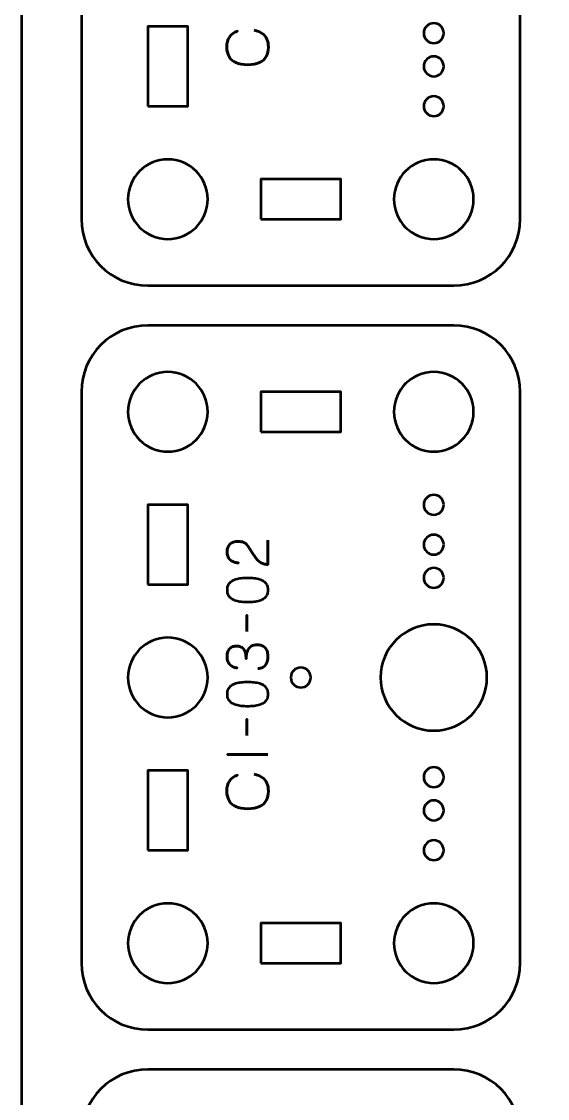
# Model space of a CAD drawing. Header units: centimetres. Extents: x -21 to 0, y -29.7 to 0.
# Drawn here: x -21 to -17.05, y -23.82 to -15.71 of the extents above; entities that cross this region are included whole.
import ezdxf

# ---------------------------------------------------------------- set-up
doc = ezdxf.new("R2010")
doc.units = ezdxf.units.CM
doc.header["$MEASUREMENT"] = 0
doc.layers.add('Layer 1', color=7, linetype='Continuous')

msp = doc.modelspace()

# ---------------------------------------------------------------- linework, layer by layer
at = {"layer": 'Layer 1', "color": 22, "lineweight": 53}
msp.add_open_spline([(-21.00003, -29.19995), (-21.00003, -29.19995), (-21.00003, -0.49992), (-21.00003, -0.49992), (-21.00003, -0.49992), (-21.00003, -0.22295), (-20.77694, 0.00004), (-20.49994, 0.00004), (-20.49994, 0.00004), (-20.49994, 0.00004), (-0.50008, 0.00004), (-0.50008, 0.00004), (-0.50008, 0.00004), (-0.22294, 0.00004), (0.00002, -0.22295), (0.00002, -0.49992), (0.00002, -0.49992), (0.00002, -0.49992), (0.00002, -29.19995), (0.00002, -29.19995), (0.00002, -29.19995), (0.00002, -29.47695), (-0.22294, -29.70004), (-0.50008, -29.70004), (-0.50008, -29.70004), (-0.50008, -29.70004), (-20.49994, -29.70004), (-20.49994, -29.70004), (-20.49994, -29.70004), (-20.77694, -29.70004), (-21.00003, -29.47695), (-21.00003, -29.19995)], degree=3, knots=[0, 0, 0, 0, 0.125, 0.125, 0.125, 0.125, 0.25, 0.25, 0.25, 0.25, 0.375, 0.375, 0.375, 0.375, 0.5, 0.5, 0.5, 0.5, 0.625, 0.625, 0.625, 0.625, 0.75, 0.75, 0.75, 0.75, 0.875, 0.875, 0.875, 0.875, 1, 1, 1, 1], dxfattribs=at)
at = {"layer": 'Layer 1', "color": 2, "lineweight": 53}
for points in [[(-20.55003, -17.19994), (-20.55003, -17.19994), (-20.55003, -12.90007), (-20.55003, -12.90007), (-20.55003, -12.90007), (-20.55003, -12.62293), (-20.32694, -12.39997), (-20.04994, -12.39997), (-20.04994, -12.39997), (-20.04994, -12.39997), (-17.75007, -12.39997), (-17.75007, -12.39997), (-17.75007, -12.39997), (-17.47293, -12.39997), (-17.24997, -12.62293), (-17.24997, -12.90007), (-17.24997, -12.90007), (-17.24997, -12.90007), (-17.24997, -17.19994), (-17.24997, -17.19994), (-17.24997, -17.19994), (-17.24997, -17.47694), (-17.47293, -17.70003), (-17.75007, -17.70003), (-17.75007, -17.70003), (-17.75007, -17.70003), (-20.04994, -17.70003), (-20.04994, -17.70003), (-20.04994, -17.70003), (-20.32694, -17.70003), (-20.55003, -17.47694), (-20.55003, -17.19994)], [(-20.55003, -22.79994), (-20.55003, -22.79994), (-20.55003, -18.50007), (-20.55003, -18.50007), (-20.55003, -18.50007), (-20.55003, -18.22293), (-20.32694, -17.99997), (-20.04994, -17.99997), (-20.04994, -17.99997), (-20.04994, -17.99997), (-17.75007, -17.99997), (-17.75007, -17.99997), (-17.75007, -17.99997), (-17.47293, -17.99997), (-17.24997, -18.22293), (-17.24997, -18.50007), (-17.24997, -18.50007), (-17.24997, -18.50007), (-17.24997, -22.79994), (-17.24997, -22.79994), (-17.24997, -22.79994), (-17.24997, -23.07694), (-17.47293, -23.30003), (-17.75007, -23.30003), (-17.75007, -23.30003), (-17.75007, -23.30003), (-20.04994, -23.30003), (-20.04994, -23.30003), (-20.04994, -23.30003), (-20.32694, -23.30003), (-20.55003, -23.07694), (-20.55003, -22.79994)], [(-20.55003, -28.39994), (-20.55003, -28.39994), (-20.55003, -24.10007), (-20.55003, -24.10007), (-20.55003, -24.10007), (-20.55003, -23.82293), (-20.32694, -23.59997), (-20.04994, -23.59997), (-20.04994, -23.59997), (-20.04994, -23.59997), (-17.75007, -23.59997), (-17.75007, -23.59997), (-17.75007, -23.59997), (-17.47293, -23.59997), (-17.24997, -23.82293), (-17.24997, -24.10007), (-17.24997, -24.10007), (-17.24997, -24.10007), (-17.24997, -28.39994), (-17.24997, -28.39994), (-17.24997, -28.39994), (-17.24997, -28.67694), (-17.47293, -28.90003), (-17.75007, -28.90003), (-17.75007, -28.90003), (-17.75007, -28.90003), (-20.04994, -28.90003), (-20.04994, -28.90003), (-20.04994, -28.90003), (-20.32694, -28.90003), (-20.55003, -28.67694), (-20.55003, -28.39994)]]:
    msp.add_open_spline(points, degree=3, knots=[0, 0, 0, 0, 0.125, 0.125, 0.125, 0.125, 0.25, 0.25, 0.25, 0.25, 0.375, 0.375, 0.375, 0.375, 0.5, 0.5, 0.5, 0.5, 0.625, 0.625, 0.625, 0.625, 0.75, 0.75, 0.75, 0.75, 0.875, 0.875, 0.875, 0.875, 1, 1, 1, 1], dxfattribs=at)
at = {"layer": 'Layer 1', "color": 250, "lineweight": 53}
for points in [[(-17.975, -15.8), (-17.975, -15.75859), (-17.9414, -15.725), (-17.9, -15.725), (-17.9, -15.725), (-17.85859, -15.725), (-17.825, -15.75859), (-17.825, -15.8), (-17.825, -15.8), (-17.825, -15.8414), (-17.85859, -15.875), (-17.9, -15.875), (-17.9, -15.875), (-17.9414, -15.875), (-17.975, -15.8414), (-17.975, -15.8)], [(-17.975, -16.05), (-17.975, -16.00859), (-17.9414, -15.975), (-17.9, -15.975), (-17.9, -15.975), (-17.85859, -15.975), (-17.825, -16.00859), (-17.825, -16.05), (-17.825, -16.05), (-17.825, -16.0914), (-17.85859, -16.125), (-17.9, -16.125), (-17.9, -16.125), (-17.9414, -16.125), (-17.975, -16.0914), (-17.975, -16.05)], [(-17.975, -16.35), (-17.975, -16.30859), (-17.9414, -16.275), (-17.9, -16.275), (-17.9, -16.275), (-17.85859, -16.275), (-17.825, -16.30859), (-17.825, -16.35), (-17.825, -16.35), (-17.825, -16.3914), (-17.85859, -16.425), (-17.9, -16.425), (-17.9, -16.425), (-17.9414, -16.425), (-17.975, -16.3914), (-17.975, -16.35)], [(-17.825, -19.35), (-17.825, -19.3914), (-17.85859, -19.425), (-17.9, -19.425), (-17.9, -19.425), (-17.9414, -19.425), (-17.975, -19.3914), (-17.975, -19.35), (-17.975, -19.35), (-17.975, -19.30859), (-17.9414, -19.275), (-17.9, -19.275), (-17.9, -19.275), (-17.85859, -19.275), (-17.825, -19.30859), (-17.825, -19.35)], [(-17.825, -19.65), (-17.825, -19.6914), (-17.85859, -19.725), (-17.9, -19.725), (-17.9, -19.725), (-17.9414, -19.725), (-17.975, -19.6914), (-17.975, -19.65), (-17.975, -19.65), (-17.975, -19.60859), (-17.9414, -19.575), (-17.9, -19.575), (-17.9, -19.575), (-17.85859, -19.575), (-17.825, -19.60859), (-17.825, -19.65)], [(-17.825, -19.9), (-17.825, -19.9414), (-17.85859, -19.975), (-17.9, -19.975), (-17.9, -19.975), (-17.9414, -19.975), (-17.975, -19.9414), (-17.975, -19.9), (-17.975, -19.9), (-17.975, -19.85859), (-17.9414, -19.825), (-17.9, -19.825), (-17.9, -19.825), (-17.85859, -19.825), (-17.825, -19.85859), (-17.825, -19.9)], [(-18.3, -20.65), (-18.3, -20.42912), (-18.12088, -20.25), (-17.9, -20.25), (-17.9, -20.25), (-17.67912, -20.25), (-17.5, -20.42912), (-17.5, -20.65), (-17.5, -20.65), (-17.5, -20.87088), (-17.67912, -21.05), (-17.9, -21.05), (-17.9, -21.05), (-18.12088, -21.05), (-18.3, -20.87088), (-18.3, -20.65)], [(-18.9, -20.575), (-18.85859, -20.575), (-18.825, -20.60859), (-18.825, -20.65), (-18.825, -20.65), (-18.825, -20.6914), (-18.85859, -20.725), (-18.9, -20.725), (-18.9, -20.725), (-18.9414, -20.725), (-18.975, -20.6914), (-18.975, -20.65), (-18.975, -20.65), (-18.975, -20.60859), (-18.9414, -20.575), (-18.9, -20.575)], [(-17.975, -21.4), (-17.975, -21.35859), (-17.9414, -21.325), (-17.9, -21.325), (-17.9, -21.325), (-17.85859, -21.325), (-17.825, -21.35859), (-17.825, -21.4), (-17.825, -21.4), (-17.825, -21.4414), (-17.85859, -21.475), (-17.9, -21.475), (-17.9, -21.475), (-17.9414, -21.475), (-17.975, -21.4414), (-17.975, -21.4)], [(-17.975, -21.65), (-17.975, -21.60859), (-17.9414, -21.575), (-17.9, -21.575), (-17.9, -21.575), (-17.85859, -21.575), (-17.825, -21.60859), (-17.825, -21.65), (-17.825, -21.65), (-17.825, -21.6914), (-17.85859, -21.725), (-17.9, -21.725), (-17.9, -21.725), (-17.9414, -21.725), (-17.975, -21.6914), (-17.975, -21.65)], [(-17.975, -21.95), (-17.975, -21.90859), (-17.9414, -21.875), (-17.9, -21.875), (-17.9, -21.875), (-17.85859, -21.875), (-17.825, -21.90859), (-17.825, -21.95), (-17.825, -21.95), (-17.825, -21.9914), (-17.85859, -22.025), (-17.9, -22.025), (-17.9, -22.025), (-17.9414, -22.025), (-17.975, -21.9914), (-17.975, -21.95)]]:
    msp.add_open_spline(points, degree=3, knots=[0, 0, 0, 0, 0.25, 0.25, 0.25, 0.25, 0.5, 0.5, 0.5, 0.5, 0.75, 0.75, 0.75, 0.75, 1, 1, 1, 1], dxfattribs=at)
at = {"layer": 'Layer 1', "lineweight": 53}
for points in [[(-20.04994, -16.34999), (-20.04994, -16.34999), (-20.04994, -15.74998), (-20.04994, -15.74998), (-20.04994, -15.74998), (-20.04994, -15.74998), (-19.74993, -15.74998), (-19.74993, -15.74998), (-19.74993, -15.74998), (-19.74993, -15.74998), (-19.74993, -16.34999), (-19.74993, -16.34999), (-19.74993, -16.34999), (-19.74993, -16.34999), (-20.04994, -16.34999), (-20.04994, -16.34999)], [(-19.9, -16.75), (-19.73423, -16.75), (-19.6, -16.88423), (-19.6, -17.05001), (-19.6, -17.05001), (-19.6, -17.21567), (-19.73423, -17.35001), (-19.9, -17.35001), (-19.9, -17.35001), (-20.06567, -17.35001), (-20.20001, -17.21567), (-20.20001, -17.05001), (-20.20001, -17.05001), (-20.20001, -16.88423), (-20.06567, -16.75), (-19.9, -16.75)], [(-17.89993, -16.75), (-17.7343, -16.75), (-17.59993, -16.88423), (-17.59993, -17.05001), (-17.59993, -17.05001), (-17.59993, -17.21567), (-17.7343, -17.35001), (-17.89993, -17.35001), (-17.89993, -17.35001), (-18.0657, -17.35001), (-18.19993, -17.21567), (-18.19993, -17.05001), (-18.19993, -17.05001), (-18.19993, -16.88423), (-18.0657, -16.75), (-17.89993, -16.75)], [(-19.19999, -17.19994), (-19.19999, -17.19994), (-19.19999, -16.89993), (-19.19999, -16.89993), (-19.19999, -16.89993), (-19.19999, -16.89993), (-18.59998, -16.89993), (-18.59998, -16.89993), (-18.59998, -16.89993), (-18.59998, -16.89993), (-18.59998, -17.19994), (-18.59998, -17.19994), (-18.59998, -17.19994), (-18.59998, -17.19994), (-19.19999, -17.19994), (-19.19999, -17.19994)], [(-19.9, -18.35), (-19.73423, -18.35), (-19.6, -18.48433), (-19.6, -18.65), (-19.6, -18.65), (-19.6, -18.81563), (-19.73423, -18.95), (-19.9, -18.95), (-19.9, -18.95), (-20.06567, -18.95), (-20.20001, -18.81563), (-20.20001, -18.65), (-20.20001, -18.65), (-20.20001, -18.48433), (-20.06567, -18.35), (-19.9, -18.35)], [(-17.89993, -18.35), (-17.7343, -18.35), (-17.59993, -18.48433), (-17.59993, -18.65), (-17.59993, -18.65), (-17.59993, -18.81563), (-17.7343, -18.95), (-17.89993, -18.95), (-17.89993, -18.95), (-18.0657, -18.95), (-18.19993, -18.81563), (-18.19993, -18.65), (-18.19993, -18.65), (-18.19993, -18.48433), (-18.0657, -18.35), (-17.89993, -18.35)], [(-19.19999, -18.80007), (-19.19999, -18.80007), (-19.19999, -18.50007), (-19.19999, -18.50007), (-19.19999, -18.50007), (-19.19999, -18.50007), (-18.59998, -18.50007), (-18.59998, -18.50007), (-18.59998, -18.50007), (-18.59998, -18.50007), (-18.59998, -18.80007), (-18.59998, -18.80007), (-18.59998, -18.80007), (-18.59998, -18.80007), (-19.19999, -18.80007), (-19.19999, -18.80007)], [(-20.04994, -19.95002), (-20.04994, -19.95002), (-20.04994, -19.35002), (-20.04994, -19.35002), (-20.04994, -19.35002), (-20.04994, -19.35002), (-19.74993, -19.35002), (-19.74993, -19.35002), (-19.74993, -19.35002), (-19.74993, -19.35002), (-19.74993, -19.95002), (-19.74993, -19.95002), (-19.74993, -19.95002), (-19.74993, -19.95002), (-20.04994, -19.95002), (-20.04994, -19.95002)], [(-19.9, -20.34993), (-19.73423, -20.34993), (-19.6, -20.4843), (-19.6, -20.64993), (-19.6, -20.64993), (-19.6, -20.8157), (-19.73423, -20.94993), (-19.9, -20.94993), (-19.9, -20.94993), (-20.06567, -20.94993), (-20.20001, -20.8157), (-20.20001, -20.64993), (-20.20001, -20.64993), (-20.20001, -20.4843), (-20.06567, -20.34993), (-19.9, -20.34993)], [(-20.04994, -21.94999), (-20.04994, -21.94999), (-20.04994, -21.34998), (-20.04994, -21.34998), (-20.04994, -21.34998), (-20.04994, -21.34998), (-19.74993, -21.34998), (-19.74993, -21.34998), (-19.74993, -21.34998), (-19.74993, -21.34998), (-19.74993, -21.94999), (-19.74993, -21.94999), (-19.74993, -21.94999), (-19.74993, -21.94999), (-20.04994, -21.94999), (-20.04994, -21.94999)], [(-19.9, -22.35), (-19.73423, -22.35), (-19.6, -22.48423), (-19.6, -22.65001), (-19.6, -22.65001), (-19.6, -22.81567), (-19.73423, -22.95001), (-19.9, -22.95001), (-19.9, -22.95001), (-20.06567, -22.95001), (-20.20001, -22.81567), (-20.20001, -22.65001), (-20.20001, -22.65001), (-20.20001, -22.48423), (-20.06567, -22.35), (-19.9, -22.35)], [(-17.89993, -22.35), (-17.7343, -22.35), (-17.59993, -22.48423), (-17.59993, -22.65001), (-17.59993, -22.65001), (-17.59993, -22.81567), (-17.7343, -22.95001), (-17.89993, -22.95001), (-17.89993, -22.95001), (-18.0657, -22.95001), (-18.19993, -22.81567), (-18.19993, -22.65001), (-18.19993, -22.65001), (-18.19993, -22.48423), (-18.0657, -22.35), (-17.89993, -22.35)], [(-19.19999, -22.79994), (-19.19999, -22.79994), (-19.19999, -22.49993), (-19.19999, -22.49993), (-19.19999, -22.49993), (-19.19999, -22.49993), (-18.59998, -22.49993), (-18.59998, -22.49993), (-18.59998, -22.49993), (-18.59998, -22.49993), (-18.59998, -22.79994), (-18.59998, -22.79994), (-18.59998, -22.79994), (-18.59998, -22.79994), (-19.19999, -22.79994), (-19.19999, -22.79994)]]:
    msp.add_open_spline(points, degree=3, knots=[0, 0, 0, 0, 0.25, 0.25, 0.25, 0.25, 0.5, 0.5, 0.5, 0.5, 0.75, 0.75, 0.75, 0.75, 1, 1, 1, 1], dxfattribs=at)
at = {"layer": 'Layer 1', "color": 30, "lineweight": 53}
for points, knots in [([(-19.24963, -15.77816), (-19.22543, -15.78268), (-19.20546, -15.79058), (-19.1898, -15.80166), (-19.1898, -15.80166), (-19.1742, -15.8128), (-19.16263, -15.82706), (-19.15508, -15.84441), (-19.15508, -15.84441), (-19.14753, -15.8617), (-19.14372, -15.88202), (-19.14379, -15.90516), (-19.14379, -15.90516), (-19.14372, -15.93331), (-19.14916, -15.95723), (-19.16023, -15.97685), (-19.16023, -15.97685), (-19.17124, -15.99646), (-19.18824, -16.01142), (-19.21131, -16.02172), (-19.21131, -16.02172), (-19.23439, -16.03202), (-19.26395, -16.03717), (-19.3, -16.03724), (-19.3, -16.03724), (-19.33591, -16.03717), (-19.36541, -16.03202), (-19.38848, -16.02172), (-19.38848, -16.02172), (-19.41155, -16.01142), (-19.42862, -15.99646), (-19.4397, -15.97685), (-19.4397, -15.97685), (-19.45078, -15.95723), (-19.45628, -15.93331), (-19.45621, -15.90516), (-19.45621, -15.90516), (-19.45628, -15.87503), (-19.44986, -15.84978), (-19.43695, -15.82946), (-19.43695, -15.82946), (-19.42404, -15.80921), (-19.40407, -15.79432), (-19.37705, -15.78494), (-19.37705, -15.78494), (-19.40407, -15.79432), (-19.42404, -15.80921), (-19.43695, -15.82946), (-19.43695, -15.82946), (-19.44986, -15.84978), (-19.45628, -15.87503), (-19.45621, -15.90516), (-19.45621, -15.90516), (-19.45628, -15.93331), (-19.45078, -15.95723), (-19.4397, -15.97685), (-19.4397, -15.97685), (-19.42862, -15.99646), (-19.41155, -16.01142), (-19.38848, -16.02172), (-19.38848, -16.02172), (-19.36541, -16.03202), (-19.33591, -16.03717), (-19.3, -16.03724), (-19.3, -16.03724), (-19.26395, -16.03717), (-19.23439, -16.03202), (-19.21131, -16.02172), (-19.21131, -16.02172), (-19.18824, -16.01142), (-19.17124, -15.99646), (-19.16023, -15.97685), (-19.16023, -15.97685), (-19.14916, -15.95723), (-19.14372, -15.93331), (-19.14379, -15.90516), (-19.14379, -15.90516), (-19.14372, -15.88202), (-19.14753, -15.8617), (-19.15508, -15.84441), (-19.15508, -15.84441), (-19.16263, -15.82706), (-19.1742, -15.8128), (-19.1898, -15.80166), (-19.1898, -15.80166), (-19.20546, -15.79058), (-19.22543, -15.78268), (-19.24963, -15.77816)], [0, 0, 0, 0, 0.0454545, 0.0454545, 0.0454545, 0.0454545, 0.0909091, 0.0909091, 0.0909091, 0.0909091, 0.1363636, 0.1363636, 0.1363636, 0.1363636, 0.1818182, 0.1818182, 0.1818182, 0.1818182, 0.2272727, 0.2272727, 0.2272727, 0.2272727, 0.2727273, 0.2727273, 0.2727273, 0.2727273, 0.3181818, 0.3181818, 0.3181818, 0.3181818, 0.3636364, 0.3636364, 0.3636364, 0.3636364, 0.4090909, 0.4090909, 0.4090909, 0.4090909, 0.4545455, 0.4545455, 0.4545455, 0.4545455, 0.5, 0.5, 0.5, 0.5, 0.5454545, 0.5454545, 0.5454545, 0.5454545, 0.5909091, 0.5909091, 0.5909091, 0.5909091, 0.6363636, 0.6363636, 0.6363636, 0.6363636, 0.6818182, 0.6818182, 0.6818182, 0.6818182, 0.7272727, 0.7272727, 0.7272727, 0.7272727, 0.7727273, 0.7727273, 0.7727273, 0.7727273, 0.8181818, 0.8181818, 0.8181818, 0.8181818, 0.8636364, 0.8636364, 0.8636364, 0.8636364, 0.9090909, 0.9090909, 0.9090909, 0.9090909, 0.9545455, 0.9545455, 0.9545455, 0.9545455, 1, 1, 1, 1]), ([(-19.14718, -19.61711), (-19.14718, -19.61711), (-19.14718, -19.79872), (-19.14718, -19.79872), (-19.14718, -19.79872), (-19.15946, -19.79837), (-19.17032, -19.79682), (-19.17964, -19.7942), (-19.17964, -19.7942), (-19.18895, -19.79152), (-19.19713, -19.78793), (-19.20419, -19.78348), (-19.20419, -19.78348), (-19.21124, -19.77896), (-19.21752, -19.77381), (-19.22303, -19.76796), (-19.22303, -19.76796), (-19.2286, -19.7621), (-19.23368, -19.75582), (-19.23848, -19.74905), (-19.23848, -19.74905), (-19.24321, -19.74228), (-19.24793, -19.73529), (-19.25259, -19.72802), (-19.25259, -19.72802), (-19.25259, -19.72802), (-19.30085, -19.65563), (-19.30085, -19.65563), (-19.30085, -19.65563), (-19.30607, -19.64823), (-19.31171, -19.64244), (-19.31792, -19.63835), (-19.31792, -19.63835), (-19.32406, -19.63419), (-19.33055, -19.63129), (-19.33733, -19.62953), (-19.33733, -19.62953), (-19.34417, -19.62784), (-19.35108, -19.62678), (-19.35821, -19.62643), (-19.35821, -19.62643), (-19.36534, -19.62607), (-19.37246, -19.62593), (-19.37959, -19.626), (-19.37959, -19.626), (-19.38544, -19.626), (-19.39172, -19.62678), (-19.3985, -19.62833), (-19.3985, -19.62833), (-19.4052, -19.62995), (-19.4119, -19.63249), (-19.41853, -19.63609), (-19.41853, -19.63609), (-19.42517, -19.63969), (-19.43123, -19.64449), (-19.43674, -19.65048), (-19.43674, -19.65048), (-19.44217, -19.65648), (-19.44654, -19.66389), (-19.44986, -19.67271), (-19.44986, -19.67271), (-19.45318, -19.68153), (-19.45487, -19.6919), (-19.45494, -19.70389), (-19.45494, -19.70389), (-19.45487, -19.71596), (-19.45318, -19.72661), (-19.44993, -19.73579), (-19.44993, -19.73579), (-19.44669, -19.74496), (-19.44217, -19.75279), (-19.43646, -19.75928), (-19.43646, -19.75928), (-19.43074, -19.76577), (-19.42411, -19.77099), (-19.4167, -19.77508), (-19.4167, -19.77508), (-19.40929, -19.77918), (-19.40139, -19.78214), (-19.39306, -19.78404), (-19.39306, -19.78404), (-19.38474, -19.78595), (-19.37627, -19.78687), (-19.36773, -19.78687), (-19.36773, -19.78687), (-19.37627, -19.78687), (-19.38474, -19.78595), (-19.39306, -19.78404), (-19.39306, -19.78404), (-19.40139, -19.78214), (-19.40929, -19.77918), (-19.4167, -19.77508), (-19.4167, -19.77508), (-19.42411, -19.77099), (-19.43074, -19.76577), (-19.43646, -19.75928), (-19.43646, -19.75928), (-19.44217, -19.75279), (-19.44669, -19.74496), (-19.44993, -19.73579), (-19.44993, -19.73579), (-19.45318, -19.72661), (-19.45487, -19.71596), (-19.45494, -19.70389), (-19.45494, -19.70389), (-19.45487, -19.6919), (-19.45318, -19.68153), (-19.44986, -19.67271), (-19.44986, -19.67271), (-19.44654, -19.66389), (-19.44217, -19.65648), (-19.43674, -19.65048), (-19.43674, -19.65048), (-19.43123, -19.64449), (-19.42517, -19.63969), (-19.41853, -19.63609), (-19.41853, -19.63609), (-19.4119, -19.63249), (-19.4052, -19.62995), (-19.3985, -19.62833), (-19.3985, -19.62833), (-19.39172, -19.62678), (-19.38544, -19.626), (-19.37959, -19.626), (-19.37959, -19.626), (-19.37246, -19.62593), (-19.36534, -19.62607), (-19.35821, -19.62643), (-19.35821, -19.62643), (-19.35108, -19.62678), (-19.34417, -19.62784), (-19.33733, -19.62953), (-19.33733, -19.62953), (-19.33055, -19.63129), (-19.32406, -19.63419), (-19.31792, -19.63835), (-19.31792, -19.63835), (-19.31171, -19.64244), (-19.30607, -19.64823), (-19.30085, -19.65563), (-19.30085, -19.65563), (-19.30085, -19.65563), (-19.25259, -19.72802), (-19.25259, -19.72802), (-19.25259, -19.72802), (-19.24793, -19.73529), (-19.24321, -19.74228), (-19.23848, -19.74905), (-19.23848, -19.74905), (-19.23368, -19.75582), (-19.2286, -19.7621), (-19.22303, -19.76796), (-19.22303, -19.76796), (-19.21752, -19.77381), (-19.21124, -19.77896), (-19.20419, -19.78348), (-19.20419, -19.78348), (-19.19713, -19.78793), (-19.18895, -19.79152), (-19.17964, -19.7942), (-19.17964, -19.7942), (-19.17032, -19.79682), (-19.15946, -19.79837), (-19.14718, -19.79872), (-19.14718, -19.79872), (-19.14718, -19.79872), (-19.14718, -19.61711), (-19.14718, -19.61711)], [0, 0, 0, 0, 0.0238095, 0.0238095, 0.0238095, 0.0238095, 0.047619, 0.047619, 0.047619, 0.047619, 0.0714286, 0.0714286, 0.0714286, 0.0714286, 0.0952381, 0.0952381, 0.0952381, 0.0952381, 0.1190476, 0.1190476, 0.1190476, 0.1190476, 0.1428571, 0.1428571, 0.1428571, 0.1428571, 0.1666667, 0.1666667, 0.1666667, 0.1666667, 0.1904762, 0.1904762, 0.1904762, 0.1904762, 0.2142857, 0.2142857, 0.2142857, 0.2142857, 0.2380952, 0.2380952, 0.2380952, 0.2380952, 0.2619048, 0.2619048, 0.2619048, 0.2619048, 0.2857143, 0.2857143, 0.2857143, 0.2857143, 0.3095238, 0.3095238, 0.3095238, 0.3095238, 0.3333333, 0.3333333, 0.3333333, 0.3333333, 0.3571429, 0.3571429, 0.3571429, 0.3571429, 0.3809524, 0.3809524, 0.3809524, 0.3809524, 0.4047619, 0.4047619, 0.4047619, 0.4047619, 0.4285714, 0.4285714, 0.4285714, 0.4285714, 0.452381, 0.452381, 0.452381, 0.452381, 0.4761905, 0.4761905, 0.4761905, 0.4761905, 0.5, 0.5, 0.5, 0.5, 0.5238095, 0.5238095, 0.5238095, 0.5238095, 0.547619, 0.547619, 0.547619, 0.547619, 0.5714286, 0.5714286, 0.5714286, 0.5714286, 0.5952381, 0.5952381, 0.5952381, 0.5952381, 0.6190476, 0.6190476, 0.6190476, 0.6190476, 0.6428571, 0.6428571, 0.6428571, 0.6428571, 0.6666667, 0.6666667, 0.6666667, 0.6666667, 0.6904762, 0.6904762, 0.6904762, 0.6904762, 0.7142857, 0.7142857, 0.7142857, 0.7142857, 0.7380952, 0.7380952, 0.7380952, 0.7380952, 0.7619048, 0.7619048, 0.7619048, 0.7619048, 0.7857143, 0.7857143, 0.7857143, 0.7857143, 0.8095238, 0.8095238, 0.8095238, 0.8095238, 0.8333333, 0.8333333, 0.8333333, 0.8333333, 0.8571429, 0.8571429, 0.8571429, 0.8571429, 0.8809524, 0.8809524, 0.8809524, 0.8809524, 0.9047619, 0.9047619, 0.9047619, 0.9047619, 0.9285714, 0.9285714, 0.9285714, 0.9285714, 0.952381, 0.952381, 0.952381, 0.952381, 0.9761905, 0.9761905, 0.9761905, 0.9761905, 1, 1, 1, 1]), ([(-19.14718, -19.99133), (-19.14725, -19.97652), (-19.14986, -19.96375), (-19.15494, -19.95309), (-19.15494, -19.95309), (-19.16002, -19.94251), (-19.16729, -19.93369), (-19.17653, -19.92664), (-19.17653, -19.92664), (-19.18584, -19.91965), (-19.19685, -19.91415), (-19.20955, -19.91006), (-19.20955, -19.91006), (-19.22225, -19.90603), (-19.23615, -19.90314), (-19.25139, -19.90152), (-19.25139, -19.90152), (-19.26663, -19.89982), (-19.28265, -19.89898), (-19.29958, -19.89905), (-19.29958, -19.89905), (-19.31644, -19.89898), (-19.33246, -19.89982), (-19.34763, -19.90152), (-19.34763, -19.90152), (-19.3628, -19.90314), (-19.37677, -19.90603), (-19.38947, -19.91006), (-19.38947, -19.91006), (-19.4021, -19.91415), (-19.4131, -19.91965), (-19.42249, -19.92664), (-19.42249, -19.92664), (-19.4318, -19.93369), (-19.43907, -19.94251), (-19.44415, -19.95309), (-19.44415, -19.95309), (-19.4493, -19.96375), (-19.45191, -19.97652), (-19.45198, -19.99133), (-19.45198, -19.99133), (-19.45191, -20.00615), (-19.4493, -20.01892), (-19.44415, -20.02958), (-19.44415, -20.02958), (-19.43907, -20.04016), (-19.4318, -20.04898), (-19.42249, -20.05603), (-19.42249, -20.05603), (-19.4131, -20.06302), (-19.4021, -20.06852), (-19.38947, -20.07261), (-19.38947, -20.07261), (-19.37677, -20.07664), (-19.3628, -20.07953), (-19.34763, -20.08115), (-19.34763, -20.08115), (-19.33246, -20.08284), (-19.31644, -20.08369), (-19.29958, -20.08362), (-19.29958, -20.08362), (-19.28265, -20.08369), (-19.26663, -20.08284), (-19.25139, -20.08115), (-19.25139, -20.08115), (-19.23615, -20.07953), (-19.22225, -20.07664), (-19.20955, -20.07261), (-19.20955, -20.07261), (-19.19685, -20.06852), (-19.18584, -20.06302), (-19.17653, -20.05603), (-19.17653, -20.05603), (-19.16729, -20.04898), (-19.16002, -20.04016), (-19.15494, -20.02958), (-19.15494, -20.02958), (-19.14986, -20.01892), (-19.14725, -20.00615), (-19.14718, -19.99133)], [0, 0, 0, 0, 0.05, 0.05, 0.05, 0.05, 0.1, 0.1, 0.1, 0.1, 0.15, 0.15, 0.15, 0.15, 0.2, 0.2, 0.2, 0.2, 0.25, 0.25, 0.25, 0.25, 0.3, 0.3, 0.3, 0.3, 0.35, 0.35, 0.35, 0.35, 0.4, 0.4, 0.4, 0.4, 0.45, 0.45, 0.45, 0.45, 0.5, 0.5, 0.5, 0.5, 0.55, 0.55, 0.55, 0.55, 0.6, 0.6, 0.6, 0.6, 0.65, 0.65, 0.65, 0.65, 0.7, 0.7, 0.7, 0.7, 0.75, 0.75, 0.75, 0.75, 0.8, 0.8, 0.8, 0.8, 0.85, 0.85, 0.85, 0.85, 0.9, 0.9, 0.9, 0.9, 0.95, 0.95, 0.95, 0.95, 1, 1, 1, 1]), ([(-19.14718, -19.99133), (-19.14725, -19.97652), (-19.14986, -19.96375), (-19.15494, -19.95309), (-19.15494, -19.95309), (-19.16002, -19.94251), (-19.16729, -19.93369), (-19.17653, -19.92664), (-19.17653, -19.92664), (-19.18584, -19.91965), (-19.19685, -19.91415), (-19.20955, -19.91006), (-19.20955, -19.91006), (-19.22225, -19.90603), (-19.23615, -19.90314), (-19.25139, -19.90152), (-19.25139, -19.90152), (-19.26663, -19.89982), (-19.28265, -19.89898), (-19.29958, -19.89905), (-19.29958, -19.89905), (-19.31644, -19.89898), (-19.33246, -19.89982), (-19.34763, -19.90152), (-19.34763, -19.90152), (-19.3628, -19.90314), (-19.37677, -19.90603), (-19.38947, -19.91006), (-19.38947, -19.91006), (-19.4021, -19.91415), (-19.4131, -19.91965), (-19.42249, -19.92664), (-19.42249, -19.92664), (-19.4318, -19.93369), (-19.43907, -19.94251), (-19.44415, -19.95309), (-19.44415, -19.95309), (-19.4493, -19.96375), (-19.45191, -19.97652), (-19.45198, -19.99133), (-19.45198, -19.99133), (-19.45191, -20.00615), (-19.4493, -20.01892), (-19.44415, -20.02958), (-19.44415, -20.02958), (-19.43907, -20.04016), (-19.4318, -20.04898), (-19.42249, -20.05603), (-19.42249, -20.05603), (-19.4131, -20.06302), (-19.4021, -20.06852), (-19.38947, -20.07261), (-19.38947, -20.07261), (-19.37677, -20.07664), (-19.3628, -20.07953), (-19.34763, -20.08115), (-19.34763, -20.08115), (-19.33246, -20.08284), (-19.31644, -20.08369), (-19.29958, -20.08362), (-19.29958, -20.08362), (-19.28265, -20.08369), (-19.26663, -20.08284), (-19.25139, -20.08115), (-19.25139, -20.08115), (-19.23615, -20.07953), (-19.22225, -20.07664), (-19.20955, -20.07261), (-19.20955, -20.07261), (-19.19685, -20.06852), (-19.18584, -20.06302), (-19.17653, -20.05603), (-19.17653, -20.05603), (-19.16729, -20.04898), (-19.16002, -20.04016), (-19.15494, -20.02958), (-19.15494, -20.02958), (-19.14986, -20.01892), (-19.14725, -20.00615), (-19.14718, -19.99133)], [0, 0, 0, 0, 0.05, 0.05, 0.05, 0.05, 0.1, 0.1, 0.1, 0.1, 0.15, 0.15, 0.15, 0.15, 0.2, 0.2, 0.2, 0.2, 0.25, 0.25, 0.25, 0.25, 0.3, 0.3, 0.3, 0.3, 0.35, 0.35, 0.35, 0.35, 0.4, 0.4, 0.4, 0.4, 0.45, 0.45, 0.45, 0.45, 0.5, 0.5, 0.5, 0.5, 0.55, 0.55, 0.55, 0.55, 0.6, 0.6, 0.6, 0.6, 0.65, 0.65, 0.65, 0.65, 0.7, 0.7, 0.7, 0.7, 0.75, 0.75, 0.75, 0.75, 0.8, 0.8, 0.8, 0.8, 0.85, 0.85, 0.85, 0.85, 0.9, 0.9, 0.9, 0.9, 0.95, 0.95, 0.95, 0.95, 1, 1, 1, 1]), ([(-19.30678, -20.30375), (-19.30678, -20.30375), (-19.30678, -20.18056), (-19.30678, -20.18056), (-19.30678, -20.18056), (-19.30678, -20.18056), (-19.30678, -20.30375), (-19.30678, -20.30375)], [0, 0, 0, 0, 0.5, 0.5, 0.5, 0.5, 1, 1, 1, 1]), ([(-19.2238, -20.5823), (-19.20856, -20.58223), (-19.1953, -20.5787), (-19.1838, -20.57172), (-19.1838, -20.57172), (-19.17237, -20.56473), (-19.16341, -20.55478), (-19.15699, -20.5418), (-19.15699, -20.5418), (-19.15057, -20.52882), (-19.14732, -20.51323), (-19.14718, -20.49509), (-19.14718, -20.49509), (-19.14718, -20.48148), (-19.14859, -20.46913), (-19.15155, -20.45791), (-19.15155, -20.45791), (-19.15452, -20.44676), (-19.1591, -20.43717), (-19.16538, -20.42905), (-19.16538, -20.42905), (-19.17166, -20.42094), (-19.17978, -20.41473), (-19.18965, -20.41029), (-19.18965, -20.41029), (-19.1996, -20.40591), (-19.21153, -20.40373), (-19.2255, -20.40366), (-19.2255, -20.40366), (-19.24412, -20.40358), (-19.25986, -20.40739), (-19.27263, -20.41494), (-19.27263, -20.41494), (-19.2854, -20.42249), (-19.29499, -20.43421), (-19.30155, -20.44994), (-19.30155, -20.44994), (-19.30812, -20.46567), (-19.31143, -20.48585), (-19.31143, -20.51033), (-19.31143, -20.51033), (-19.31136, -20.49206), (-19.31305, -20.47675), (-19.31651, -20.46426), (-19.31651, -20.46426), (-19.31997, -20.45184), (-19.32484, -20.4419), (-19.33119, -20.43442), (-19.33119, -20.43442), (-19.33747, -20.42694), (-19.34495, -20.42151), (-19.35355, -20.41826), (-19.35355, -20.41826), (-19.36209, -20.41494), (-19.37147, -20.41332), (-19.3817, -20.41339), (-19.3817, -20.41339), (-19.39194, -20.41332), (-19.40139, -20.41473), (-19.41014, -20.41755), (-19.41014, -20.41755), (-19.41889, -20.42031), (-19.42658, -20.42482), (-19.43314, -20.43096), (-19.43314, -20.43096), (-19.4397, -20.4371), (-19.44485, -20.44521), (-19.44852, -20.45516), (-19.44852, -20.45516), (-19.45219, -20.46518), (-19.45402, -20.47739), (-19.45409, -20.49171), (-19.45409, -20.49171), (-19.45402, -20.50596), (-19.45191, -20.51845), (-19.44781, -20.52903), (-19.44781, -20.52903), (-19.44372, -20.53969), (-19.43815, -20.54843), (-19.43102, -20.55549), (-19.43102, -20.55549), (-19.4239, -20.56247), (-19.41578, -20.5677), (-19.40661, -20.57115), (-19.40661, -20.57115), (-19.39744, -20.57468), (-19.3877, -20.57637), (-19.37747, -20.57637), (-19.37747, -20.57637), (-19.3877, -20.57637), (-19.39744, -20.57468), (-19.40661, -20.57115), (-19.40661, -20.57115), (-19.41578, -20.5677), (-19.4239, -20.56247), (-19.43102, -20.55549), (-19.43102, -20.55549), (-19.43815, -20.54843), (-19.44372, -20.53969), (-19.44781, -20.52903), (-19.44781, -20.52903), (-19.45191, -20.51845), (-19.45402, -20.50596), (-19.45409, -20.49171), (-19.45409, -20.49171), (-19.45402, -20.47739), (-19.45219, -20.46518), (-19.44852, -20.45516), (-19.44852, -20.45516), (-19.44485, -20.44521), (-19.4397, -20.4371), (-19.43314, -20.43096), (-19.43314, -20.43096), (-19.42658, -20.42482), (-19.41889, -20.42031), (-19.41014, -20.41755), (-19.41014, -20.41755), (-19.40139, -20.41473), (-19.39194, -20.41332), (-19.3817, -20.41339), (-19.3817, -20.41339), (-19.37147, -20.41332), (-19.36209, -20.41494), (-19.35355, -20.41826), (-19.35355, -20.41826), (-19.34495, -20.42151), (-19.33747, -20.42694), (-19.33119, -20.43442), (-19.33119, -20.43442), (-19.32484, -20.4419), (-19.31997, -20.45184), (-19.31651, -20.46426), (-19.31651, -20.46426), (-19.31305, -20.47675), (-19.31136, -20.49206), (-19.31143, -20.51033), (-19.31143, -20.51033), (-19.31143, -20.48585), (-19.30812, -20.46567), (-19.30155, -20.44994), (-19.30155, -20.44994), (-19.29499, -20.43421), (-19.2854, -20.42249), (-19.27263, -20.41494), (-19.27263, -20.41494), (-19.25986, -20.40739), (-19.24412, -20.40358), (-19.2255, -20.40366), (-19.2255, -20.40366), (-19.21153, -20.40373), (-19.1996, -20.40591), (-19.18965, -20.41029), (-19.18965, -20.41029), (-19.17978, -20.41473), (-19.17166, -20.42094), (-19.16538, -20.42905), (-19.16538, -20.42905), (-19.1591, -20.43717), (-19.15452, -20.44676), (-19.15155, -20.45791), (-19.15155, -20.45791), (-19.14859, -20.46913), (-19.14718, -20.48148), (-19.14718, -20.49509), (-19.14718, -20.49509), (-19.14732, -20.51323), (-19.15057, -20.52882), (-19.15699, -20.5418), (-19.15699, -20.5418), (-19.16341, -20.55478), (-19.17237, -20.56473), (-19.1838, -20.57172), (-19.1838, -20.57172), (-19.1953, -20.5787), (-19.20856, -20.58223), (-19.2238, -20.5823)], [0, 0, 0, 0, 0.0227273, 0.0227273, 0.0227273, 0.0227273, 0.0454545, 0.0454545, 0.0454545, 0.0454545, 0.0681818, 0.0681818, 0.0681818, 0.0681818, 0.0909091, 0.0909091, 0.0909091, 0.0909091, 0.1136364, 0.1136364, 0.1136364, 0.1136364, 0.1363636, 0.1363636, 0.1363636, 0.1363636, 0.1590909, 0.1590909, 0.1590909, 0.1590909, 0.1818182, 0.1818182, 0.1818182, 0.1818182, 0.2045455, 0.2045455, 0.2045455, 0.2045455, 0.2272727, 0.2272727, 0.2272727, 0.2272727, 0.25, 0.25, 0.25, 0.25, 0.2727273, 0.2727273, 0.2727273, 0.2727273, 0.2954545, 0.2954545, 0.2954545, 0.2954545, 0.3181818, 0.3181818, 0.3181818, 0.3181818, 0.3409091, 0.3409091, 0.3409091, 0.3409091, 0.3636364, 0.3636364, 0.3636364, 0.3636364, 0.3863636, 0.3863636, 0.3863636, 0.3863636, 0.4090909, 0.4090909, 0.4090909, 0.4090909, 0.4318182, 0.4318182, 0.4318182, 0.4318182, 0.4545455, 0.4545455, 0.4545455, 0.4545455, 0.4772727, 0.4772727, 0.4772727, 0.4772727, 0.5, 0.5, 0.5, 0.5, 0.5227273, 0.5227273, 0.5227273, 0.5227273, 0.5454545, 0.5454545, 0.5454545, 0.5454545, 0.5681818, 0.5681818, 0.5681818, 0.5681818, 0.5909091, 0.5909091, 0.5909091, 0.5909091, 0.6136364, 0.6136364, 0.6136364, 0.6136364, 0.6363636, 0.6363636, 0.6363636, 0.6363636, 0.6590909, 0.6590909, 0.6590909, 0.6590909, 0.6818182, 0.6818182, 0.6818182, 0.6818182, 0.7045455, 0.7045455, 0.7045455, 0.7045455, 0.7272727, 0.7272727, 0.7272727, 0.7272727, 0.75, 0.75, 0.75, 0.75, 0.7727273, 0.7727273, 0.7727273, 0.7727273, 0.7954545, 0.7954545, 0.7954545, 0.7954545, 0.8181818, 0.8181818, 0.8181818, 0.8181818, 0.8409091, 0.8409091, 0.8409091, 0.8409091, 0.8636364, 0.8636364, 0.8636364, 0.8636364, 0.8863636, 0.8863636, 0.8863636, 0.8863636, 0.9090909, 0.9090909, 0.9090909, 0.9090909, 0.9318182, 0.9318182, 0.9318182, 0.9318182, 0.9545455, 0.9545455, 0.9545455, 0.9545455, 0.9772727, 0.9772727, 0.9772727, 0.9772727, 1, 1, 1, 1]), ([(-19.14718, -20.77491), (-19.14725, -20.7601), (-19.14986, -20.74733), (-19.15494, -20.73667), (-19.15494, -20.73667), (-19.16002, -20.72609), (-19.16729, -20.71727), (-19.17653, -20.71022), (-19.17653, -20.71022), (-19.18584, -20.70323), (-19.19685, -20.69773), (-19.20955, -20.69364), (-19.20955, -20.69364), (-19.22225, -20.68961), (-19.23615, -20.68672), (-19.25139, -20.6851), (-19.25139, -20.6851), (-19.26663, -20.6834), (-19.28265, -20.68256), (-19.29958, -20.68263), (-19.29958, -20.68263), (-19.31644, -20.68256), (-19.33246, -20.6834), (-19.34763, -20.6851), (-19.34763, -20.6851), (-19.3628, -20.68672), (-19.37677, -20.68961), (-19.38947, -20.69364), (-19.38947, -20.69364), (-19.4021, -20.69773), (-19.4131, -20.70323), (-19.42249, -20.71022), (-19.42249, -20.71022), (-19.4318, -20.71727), (-19.43907, -20.72609), (-19.44415, -20.73667), (-19.44415, -20.73667), (-19.4493, -20.74733), (-19.45191, -20.7601), (-19.45198, -20.77491), (-19.45198, -20.77491), (-19.45191, -20.78973), (-19.4493, -20.8025), (-19.44415, -20.81316), (-19.44415, -20.81316), (-19.43907, -20.82374), (-19.4318, -20.83256), (-19.42249, -20.83961), (-19.42249, -20.83961), (-19.4131, -20.8466), (-19.4021, -20.8521), (-19.38947, -20.85619), (-19.38947, -20.85619), (-19.37677, -20.86022), (-19.3628, -20.86311), (-19.34763, -20.86473), (-19.34763, -20.86473), (-19.33246, -20.86642), (-19.31644, -20.86727), (-19.29958, -20.8672), (-19.29958, -20.8672), (-19.28265, -20.86727), (-19.26663, -20.86642), (-19.25139, -20.86473), (-19.25139, -20.86473), (-19.23615, -20.86311), (-19.22225, -20.86022), (-19.20955, -20.85619), (-19.20955, -20.85619), (-19.19685, -20.8521), (-19.18584, -20.8466), (-19.17653, -20.83961), (-19.17653, -20.83961), (-19.16729, -20.83256), (-19.16002, -20.82374), (-19.15494, -20.81316), (-19.15494, -20.81316), (-19.14986, -20.8025), (-19.14725, -20.78973), (-19.14718, -20.77491)], [0, 0, 0, 0, 0.05, 0.05, 0.05, 0.05, 0.1, 0.1, 0.1, 0.1, 0.15, 0.15, 0.15, 0.15, 0.2, 0.2, 0.2, 0.2, 0.25, 0.25, 0.25, 0.25, 0.3, 0.3, 0.3, 0.3, 0.35, 0.35, 0.35, 0.35, 0.4, 0.4, 0.4, 0.4, 0.45, 0.45, 0.45, 0.45, 0.5, 0.5, 0.5, 0.5, 0.55, 0.55, 0.55, 0.55, 0.6, 0.6, 0.6, 0.6, 0.65, 0.65, 0.65, 0.65, 0.7, 0.7, 0.7, 0.7, 0.75, 0.75, 0.75, 0.75, 0.8, 0.8, 0.8, 0.8, 0.85, 0.85, 0.85, 0.85, 0.9, 0.9, 0.9, 0.9, 0.95, 0.95, 0.95, 0.95, 1, 1, 1, 1]), ([(-19.14718, -20.77491), (-19.14725, -20.7601), (-19.14986, -20.74733), (-19.15494, -20.73667), (-19.15494, -20.73667), (-19.16002, -20.72609), (-19.16729, -20.71727), (-19.17653, -20.71022), (-19.17653, -20.71022), (-19.18584, -20.70323), (-19.19685, -20.69773), (-19.20955, -20.69364), (-19.20955, -20.69364), (-19.22225, -20.68961), (-19.23615, -20.68672), (-19.25139, -20.6851), (-19.25139, -20.6851), (-19.26663, -20.6834), (-19.28265, -20.68256), (-19.29958, -20.68263), (-19.29958, -20.68263), (-19.31644, -20.68256), (-19.33246, -20.6834), (-19.34763, -20.6851), (-19.34763, -20.6851), (-19.3628, -20.68672), (-19.37677, -20.68961), (-19.38947, -20.69364), (-19.38947, -20.69364), (-19.4021, -20.69773), (-19.4131, -20.70323), (-19.42249, -20.71022), (-19.42249, -20.71022), (-19.4318, -20.71727), (-19.43907, -20.72609), (-19.44415, -20.73667), (-19.44415, -20.73667), (-19.4493, -20.74733), (-19.45191, -20.7601), (-19.45198, -20.77491), (-19.45198, -20.77491), (-19.45191, -20.78973), (-19.4493, -20.8025), (-19.44415, -20.81316), (-19.44415, -20.81316), (-19.43907, -20.82374), (-19.4318, -20.83256), (-19.42249, -20.83961), (-19.42249, -20.83961), (-19.4131, -20.8466), (-19.4021, -20.8521), (-19.38947, -20.85619), (-19.38947, -20.85619), (-19.37677, -20.86022), (-19.3628, -20.86311), (-19.34763, -20.86473), (-19.34763, -20.86473), (-19.33246, -20.86642), (-19.31644, -20.86727), (-19.29958, -20.8672), (-19.29958, -20.8672), (-19.28265, -20.86727), (-19.26663, -20.86642), (-19.25139, -20.86473), (-19.25139, -20.86473), (-19.23615, -20.86311), (-19.22225, -20.86022), (-19.20955, -20.85619), (-19.20955, -20.85619), (-19.19685, -20.8521), (-19.18584, -20.8466), (-19.17653, -20.83961), (-19.17653, -20.83961), (-19.16729, -20.83256), (-19.16002, -20.82374), (-19.15494, -20.81316), (-19.15494, -20.81316), (-19.14986, -20.8025), (-19.14725, -20.78973), (-19.14718, -20.77491)], [0, 0, 0, 0, 0.05, 0.05, 0.05, 0.05, 0.1, 0.1, 0.1, 0.1, 0.15, 0.15, 0.15, 0.15, 0.2, 0.2, 0.2, 0.2, 0.25, 0.25, 0.25, 0.25, 0.3, 0.3, 0.3, 0.3, 0.35, 0.35, 0.35, 0.35, 0.4, 0.4, 0.4, 0.4, 0.45, 0.45, 0.45, 0.45, 0.5, 0.5, 0.5, 0.5, 0.55, 0.55, 0.55, 0.55, 0.6, 0.6, 0.6, 0.6, 0.65, 0.65, 0.65, 0.65, 0.7, 0.7, 0.7, 0.7, 0.75, 0.75, 0.75, 0.75, 0.8, 0.8, 0.8, 0.8, 0.85, 0.85, 0.85, 0.85, 0.9, 0.9, 0.9, 0.9, 0.95, 0.95, 0.95, 0.95, 1, 1, 1, 1]), ([(-19.30678, -21.08733), (-19.30678, -21.08733), (-19.30678, -20.96414), (-19.30678, -20.96414), (-19.30678, -20.96414), (-19.30678, -20.96414), (-19.30678, -21.08733), (-19.30678, -21.08733)], [0, 0, 0, 0, 0.5, 0.5, 0.5, 0.5, 1, 1, 1, 1]), ([(-19.14718, -21.2283), (-19.14718, -21.2283), (-19.4524, -21.2283), (-19.4524, -21.2283), (-19.4524, -21.2283), (-19.4524, -21.2283), (-19.14718, -21.2283), (-19.14718, -21.2283)], [0, 0, 0, 0, 0.5, 0.5, 0.5, 0.5, 1, 1, 1, 1]), ([(-19.24963, -21.37816), (-19.22543, -21.38268), (-19.20546, -21.39058), (-19.1898, -21.40166), (-19.1898, -21.40166), (-19.1742, -21.4128), (-19.16263, -21.42706), (-19.15508, -21.44441), (-19.15508, -21.44441), (-19.14753, -21.4617), (-19.14372, -21.48202), (-19.14379, -21.50516), (-19.14379, -21.50516), (-19.14372, -21.53331), (-19.14916, -21.55723), (-19.16023, -21.57685), (-19.16023, -21.57685), (-19.17124, -21.59646), (-19.18824, -21.61142), (-19.21131, -21.62172), (-19.21131, -21.62172), (-19.23439, -21.63202), (-19.26395, -21.63717), (-19.3, -21.63724), (-19.3, -21.63724), (-19.33591, -21.63717), (-19.36541, -21.63202), (-19.38848, -21.62172), (-19.38848, -21.62172), (-19.41155, -21.61142), (-19.42862, -21.59646), (-19.4397, -21.57685), (-19.4397, -21.57685), (-19.45078, -21.55723), (-19.45628, -21.53331), (-19.45621, -21.50516), (-19.45621, -21.50516), (-19.45628, -21.47503), (-19.44986, -21.44978), (-19.43695, -21.42946), (-19.43695, -21.42946), (-19.42404, -21.40921), (-19.40407, -21.39432), (-19.37705, -21.38494), (-19.37705, -21.38494), (-19.40407, -21.39432), (-19.42404, -21.40921), (-19.43695, -21.42946), (-19.43695, -21.42946), (-19.44986, -21.44978), (-19.45628, -21.47503), (-19.45621, -21.50516), (-19.45621, -21.50516), (-19.45628, -21.53331), (-19.45078, -21.55723), (-19.4397, -21.57685), (-19.4397, -21.57685), (-19.42862, -21.59646), (-19.41155, -21.61142), (-19.38848, -21.62172), (-19.38848, -21.62172), (-19.36541, -21.63202), (-19.33591, -21.63717), (-19.3, -21.63724), (-19.3, -21.63724), (-19.26395, -21.63717), (-19.23439, -21.63202), (-19.21131, -21.62172), (-19.21131, -21.62172), (-19.18824, -21.61142), (-19.17124, -21.59646), (-19.16023, -21.57685), (-19.16023, -21.57685), (-19.14916, -21.55723), (-19.14372, -21.53331), (-19.14379, -21.50516), (-19.14379, -21.50516), (-19.14372, -21.48202), (-19.14753, -21.4617), (-19.15508, -21.44441), (-19.15508, -21.44441), (-19.16263, -21.42706), (-19.1742, -21.4128), (-19.1898, -21.40166), (-19.1898, -21.40166), (-19.20546, -21.39058), (-19.22543, -21.38268), (-19.24963, -21.37816)], [0, 0, 0, 0, 0.0454545, 0.0454545, 0.0454545, 0.0454545, 0.0909091, 0.0909091, 0.0909091, 0.0909091, 0.1363636, 0.1363636, 0.1363636, 0.1363636, 0.1818182, 0.1818182, 0.1818182, 0.1818182, 0.2272727, 0.2272727, 0.2272727, 0.2272727, 0.2727273, 0.2727273, 0.2727273, 0.2727273, 0.3181818, 0.3181818, 0.3181818, 0.3181818, 0.3636364, 0.3636364, 0.3636364, 0.3636364, 0.4090909, 0.4090909, 0.4090909, 0.4090909, 0.4545455, 0.4545455, 0.4545455, 0.4545455, 0.5, 0.5, 0.5, 0.5, 0.5454545, 0.5454545, 0.5454545, 0.5454545, 0.5909091, 0.5909091, 0.5909091, 0.5909091, 0.6363636, 0.6363636, 0.6363636, 0.6363636, 0.6818182, 0.6818182, 0.6818182, 0.6818182, 0.7272727, 0.7272727, 0.7272727, 0.7272727, 0.7727273, 0.7727273, 0.7727273, 0.7727273, 0.8181818, 0.8181818, 0.8181818, 0.8181818, 0.8636364, 0.8636364, 0.8636364, 0.8636364, 0.9090909, 0.9090909, 0.9090909, 0.9090909, 0.9545455, 0.9545455, 0.9545455, 0.9545455, 1, 1, 1, 1])]:
    msp.add_open_spline(points, degree=3, knots=knots, dxfattribs=at)

doc.saveas('drawing.dxf')
